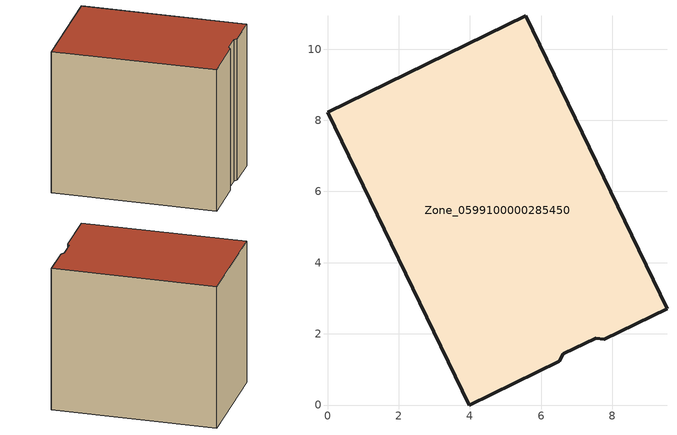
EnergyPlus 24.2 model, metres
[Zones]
Zone_0599100000285450
 floor ground (C_G): 7.54,1.88 6.62,1.43 6.51,1.23 3.98,0 0,8.22 5.57,10.93 9.54,2.7 7.78,1.85 z0
 wall outside (C_F): 0,8.22 3.98,0 6.51,1.23 6.62,1.43 7.54,1.88 7.78,1.85 9.54,2.7 5.57,10.93 0,8.22 z0:8.27
 roof outside (C_R): 6.62,1.43 7.54,1.88 7.78,1.85 9.54,2.7 5.57,10.93 0,8.22 3.98,0 6.51,1.23 z8.27
[BUILDING]
Pand.0599100000285450: North Axis=0; Terrain=City; Loads Convergence Tolerance Value=0.04; Temperature Convergence Tolerance Value=0.4; Solar Distribution=FullExterior; Maximum Number of Warmup Days=25; Minimum Number of Warmup Days=1
[Site:Location]
Rotterdam.The.Hague.AP_ZH_NLD Design_Conditions: Latitude=51.96; Longitude=4.45; Time Zone=1; Elevation=-4.5
[SITE:GROUNDTEMPERATURE:BUILDINGSURFACE]
18, 18, 18, 18, 18, 18, 18, 18, 18, 18, 18, 18
[MATERIAL] Thermal Absorptance=0.9; Solar Absorptance=0.7; Visible Absorptance=0.7
Name | Roughness | Thickness | Conductivity | Density | Specific Heat
G.TC.1946-1964 | MediumSmooth | 0.15 | 1 | 540 | 1210
F.TC.1946-1964 | Rough | 0.3 | 0.857143 | 1920 | 840
R.TC.1946-1964 | MediumRough | 0.2 | 0.235294 | 1500 | 1000
[CONSTRUCTION]
C_G: G.TC.1946-1964
C_F: F.TC.1946-1964
C_R: R.TC.1946-1964
[ZONE]
Zone_0599100000285450: Type=1; Multiplier=1; Ceiling Height=Autocalculate; Volume=Autocalculate; Floor Area=autocalculate; Part of Total Floor Area=Yes
[ZONEINFILTRATION:DESIGNFLOWRATE]
Infil_Zone_0599100000285450: Zone or ZoneList or Space or SpaceList=Zone_0599100000285450; Schedule=AlwaysOn; Design Flow Rate Calculation Method=Flow/Area; Flow Rate per Floor Area=0.003; Constant Term Coefficient=1; Temperature Term Coefficient=0; Velocity Term Coefficient=0; Velocity Squared Term Coefficient=0
[HVACTEMPLATE:ZONE:IDEALLOADSAIRSYSTEM]
Zone_0599100000285450: Maximum Heating Supply Air Temperature=50; Minimum Cooling Supply Air Temperature=13; Maximum Heating Supply Air Humidity Ratio=0.0156; Minimum Cooling Supply Air Humidity Ratio=0.0077; Heating Limit=NoLimit; Cooling Limit=NoLimit; Dehumidification Control Type=ConstantSensibleHeatRatio; Cooling Sensible Heat Ratio=0.7; Dehumidification Setpoint=60; Humidification Control Type=None; Humidification Setpoint=30; Outdoor Air Method=None; Outdoor Air Flow Rate per Person=0.00944; Outdoor Air Flow Rate per Zone Floor Area=0; Outdoor Air Flow Rate per Zone=0; Demand Controlled Ventilation Type=None; Outdoor Air Economizer Type=NoEconomizer; Heat Recovery Type=None; Sensible Heat Recovery Effectiveness=0.7; Latent Heat Recovery Effectiveness=0.65
[ZONECONTROL:THERMOSTAT]
ThermostatControl_Zone_0599100000285450: Zone or ZoneList=Zone_0599100000285450; Control Type Schedule=DualSetpointControlType; Control 1=Thermostat_Zone_0599100000285450; Temperature Difference Between Cutout And Setpoint=0
[THERMOSTATSETPOINT:DUALSETPOINT]
Thermostat_Zone_0599100000285450: Heating Setpoint Temperature Schedule=HeatingSetpoint_Zone_0599100000285450; Cooling Setpoint Temperature Schedule=CoolingSetpoint_Zone_0599100000285450
[SCHEDULE:COMPACT]
HeatingSetpoint_Zone_0599100000285450: Through: 12/31, For: AllDays, Until: 24:00, 21
CoolingSetpoint_Zone_0599100000285450: Through: 12/31, For: AllDays, Until: 24:00, 24
DualSetpointControlType: Through: 12/31, For: AllDays, Until: 24:00, 4
AlwaysOn: Through: 12/31, For: AllDays, Until: 24:00, 1
